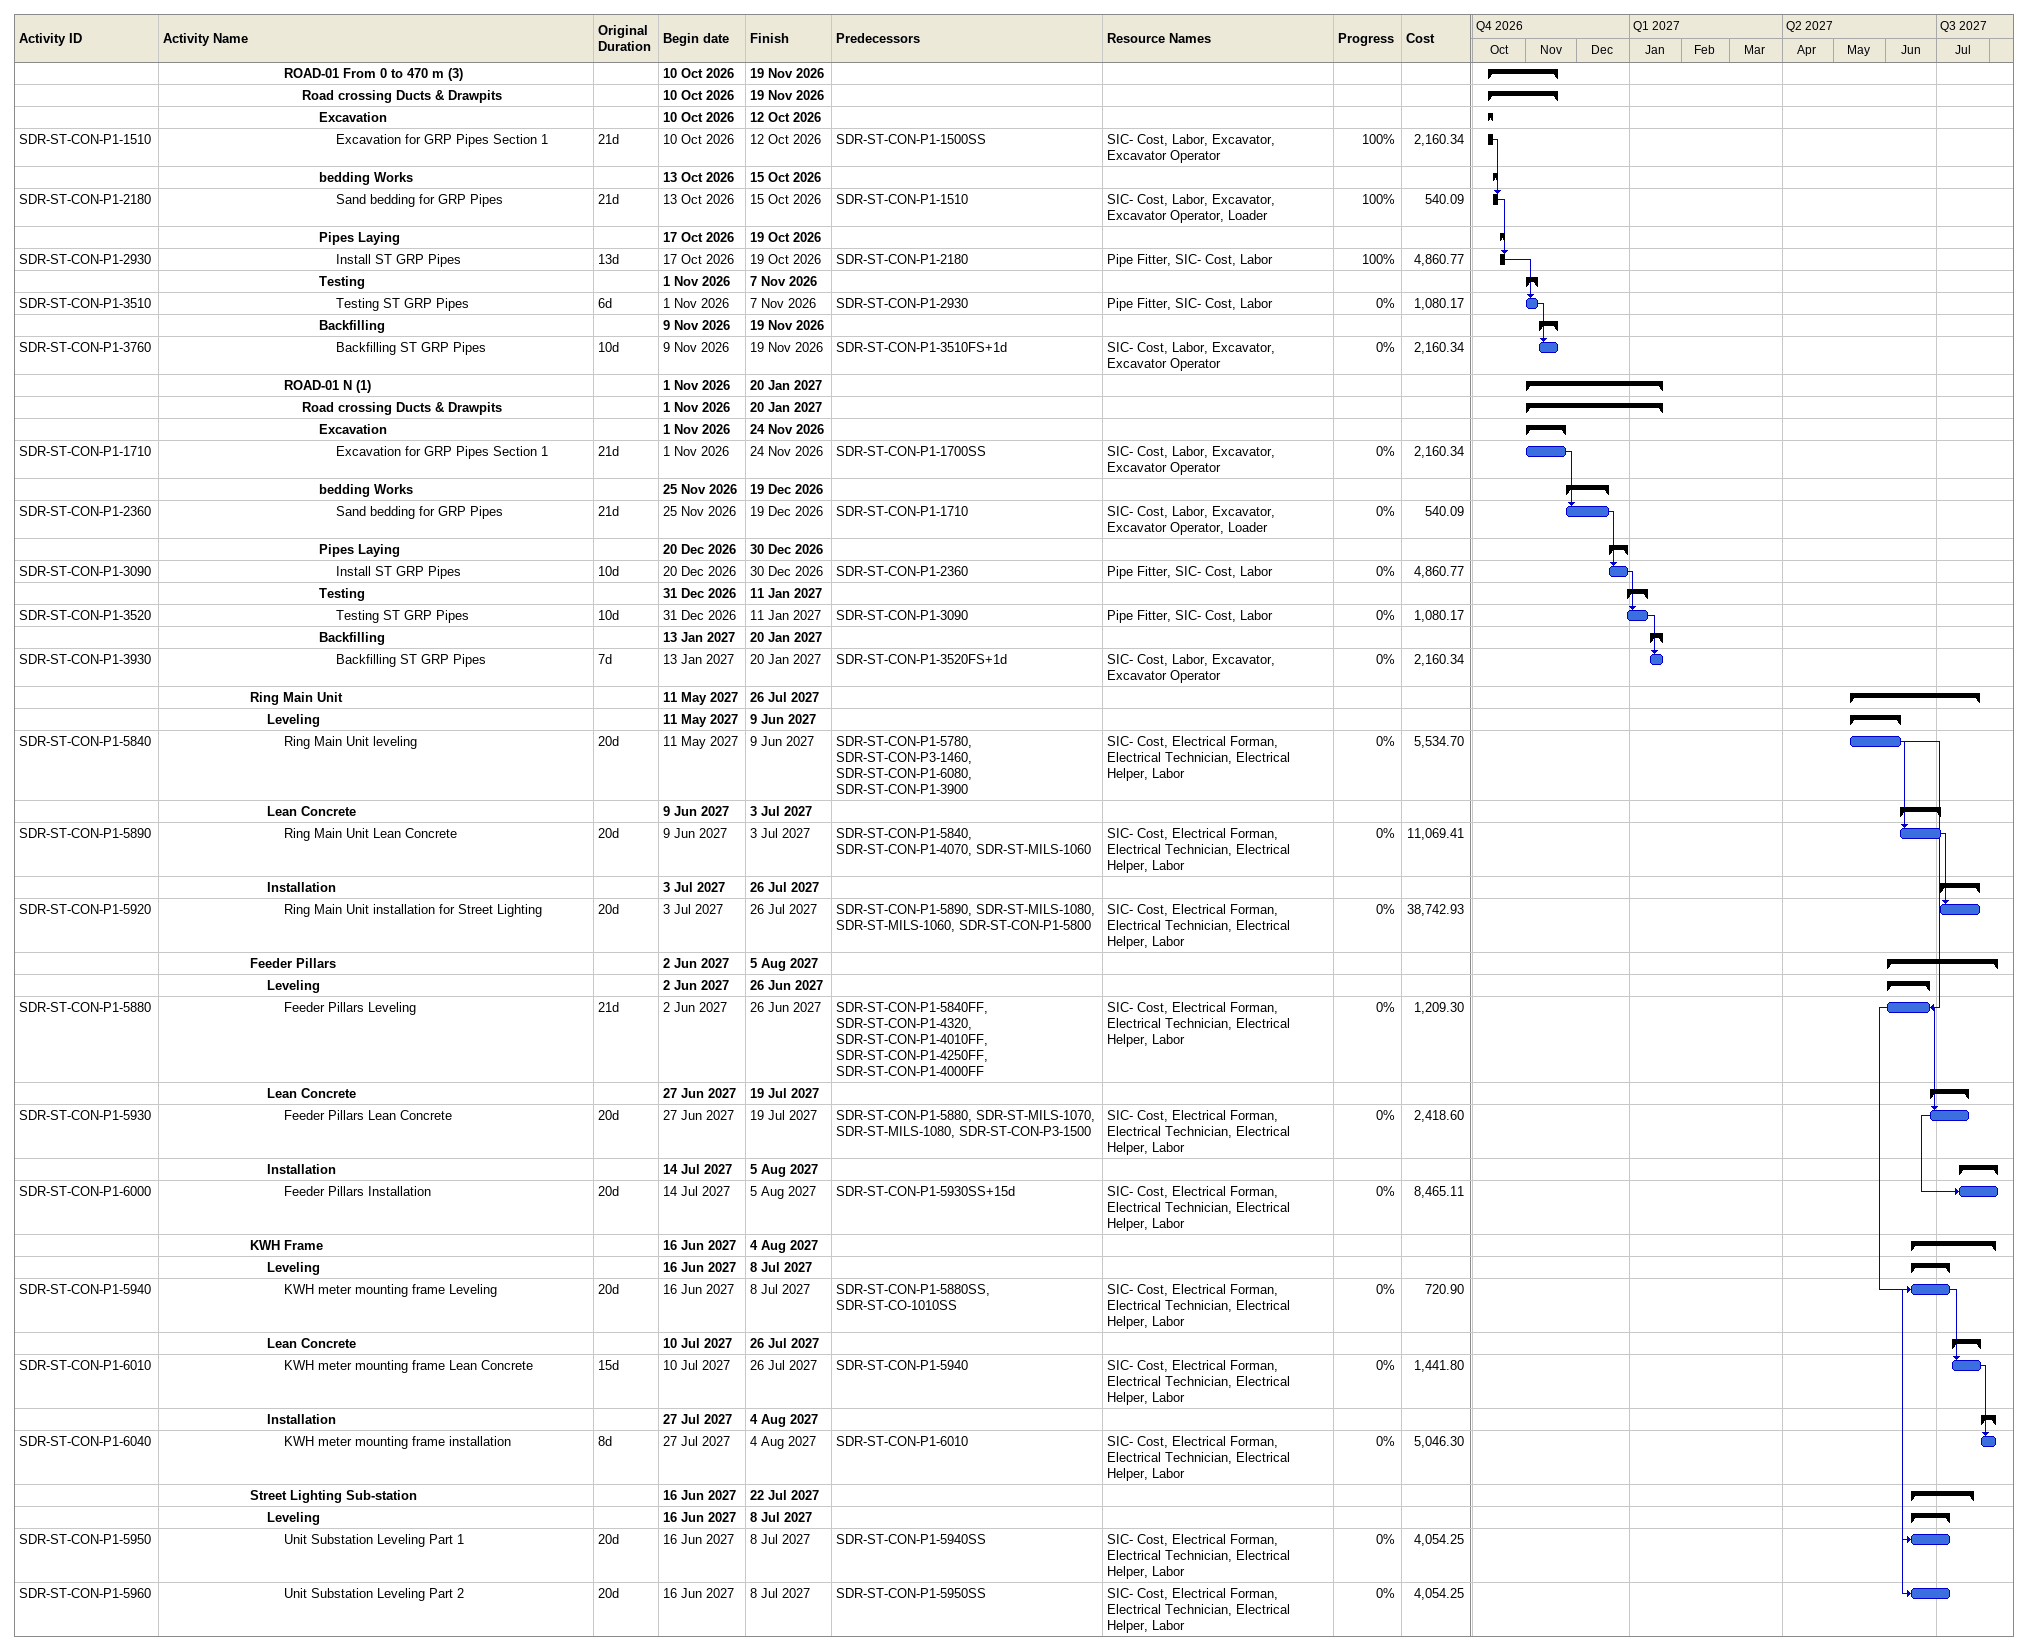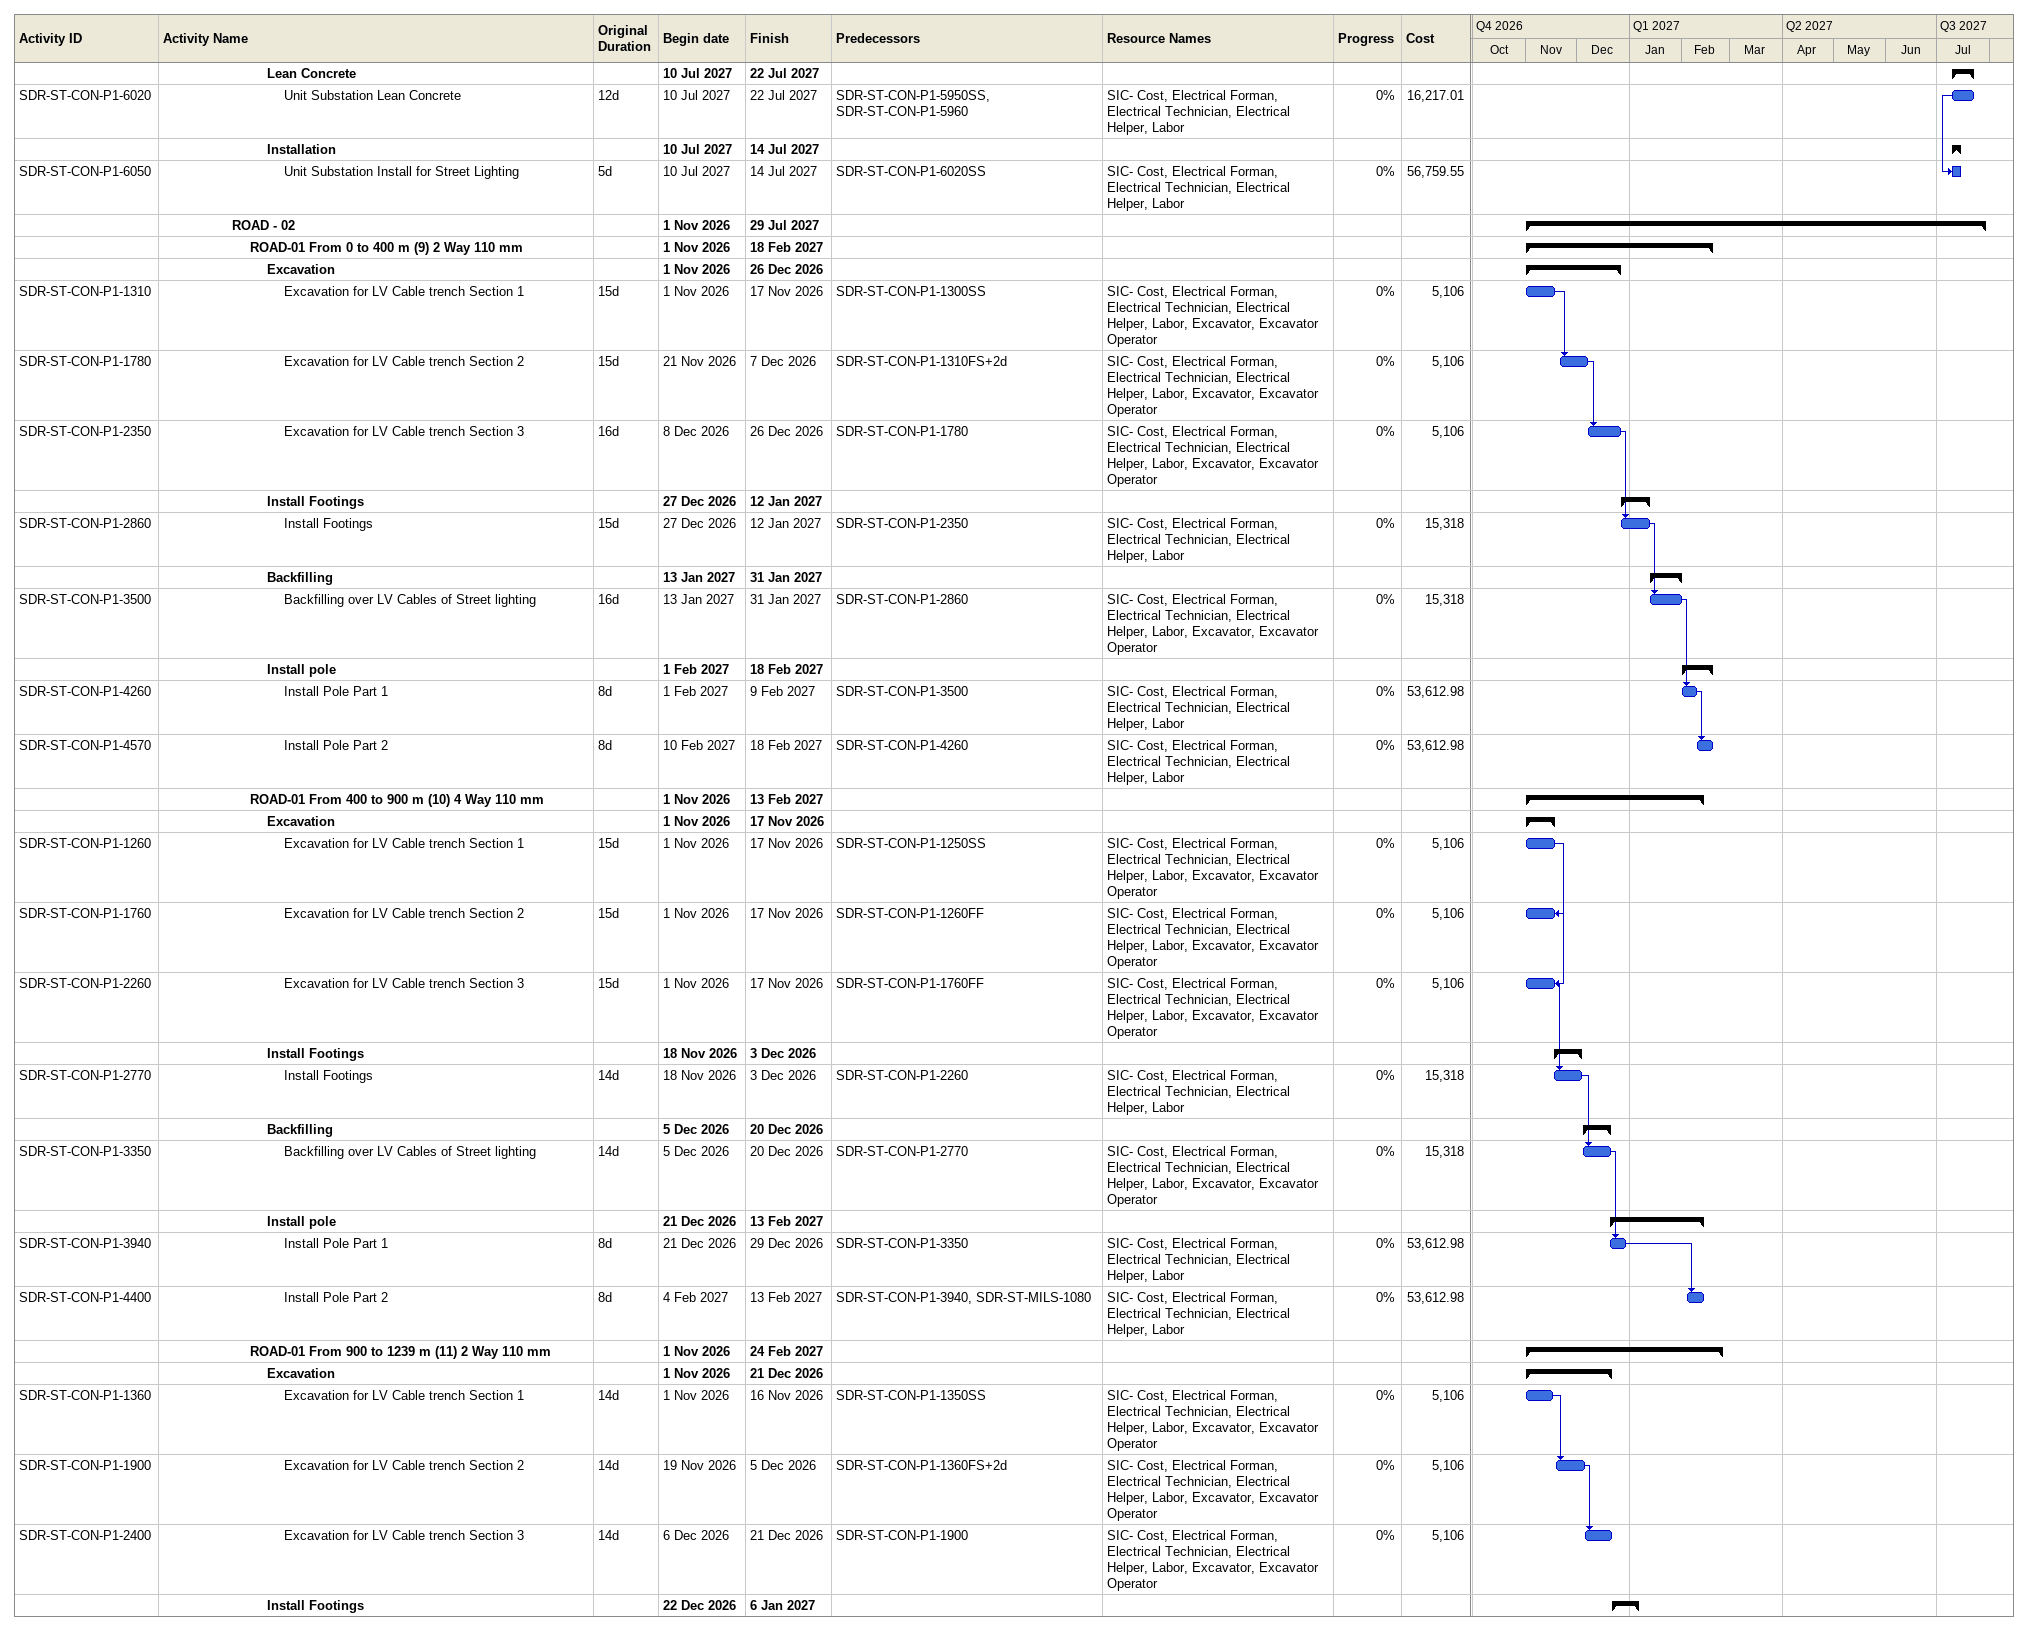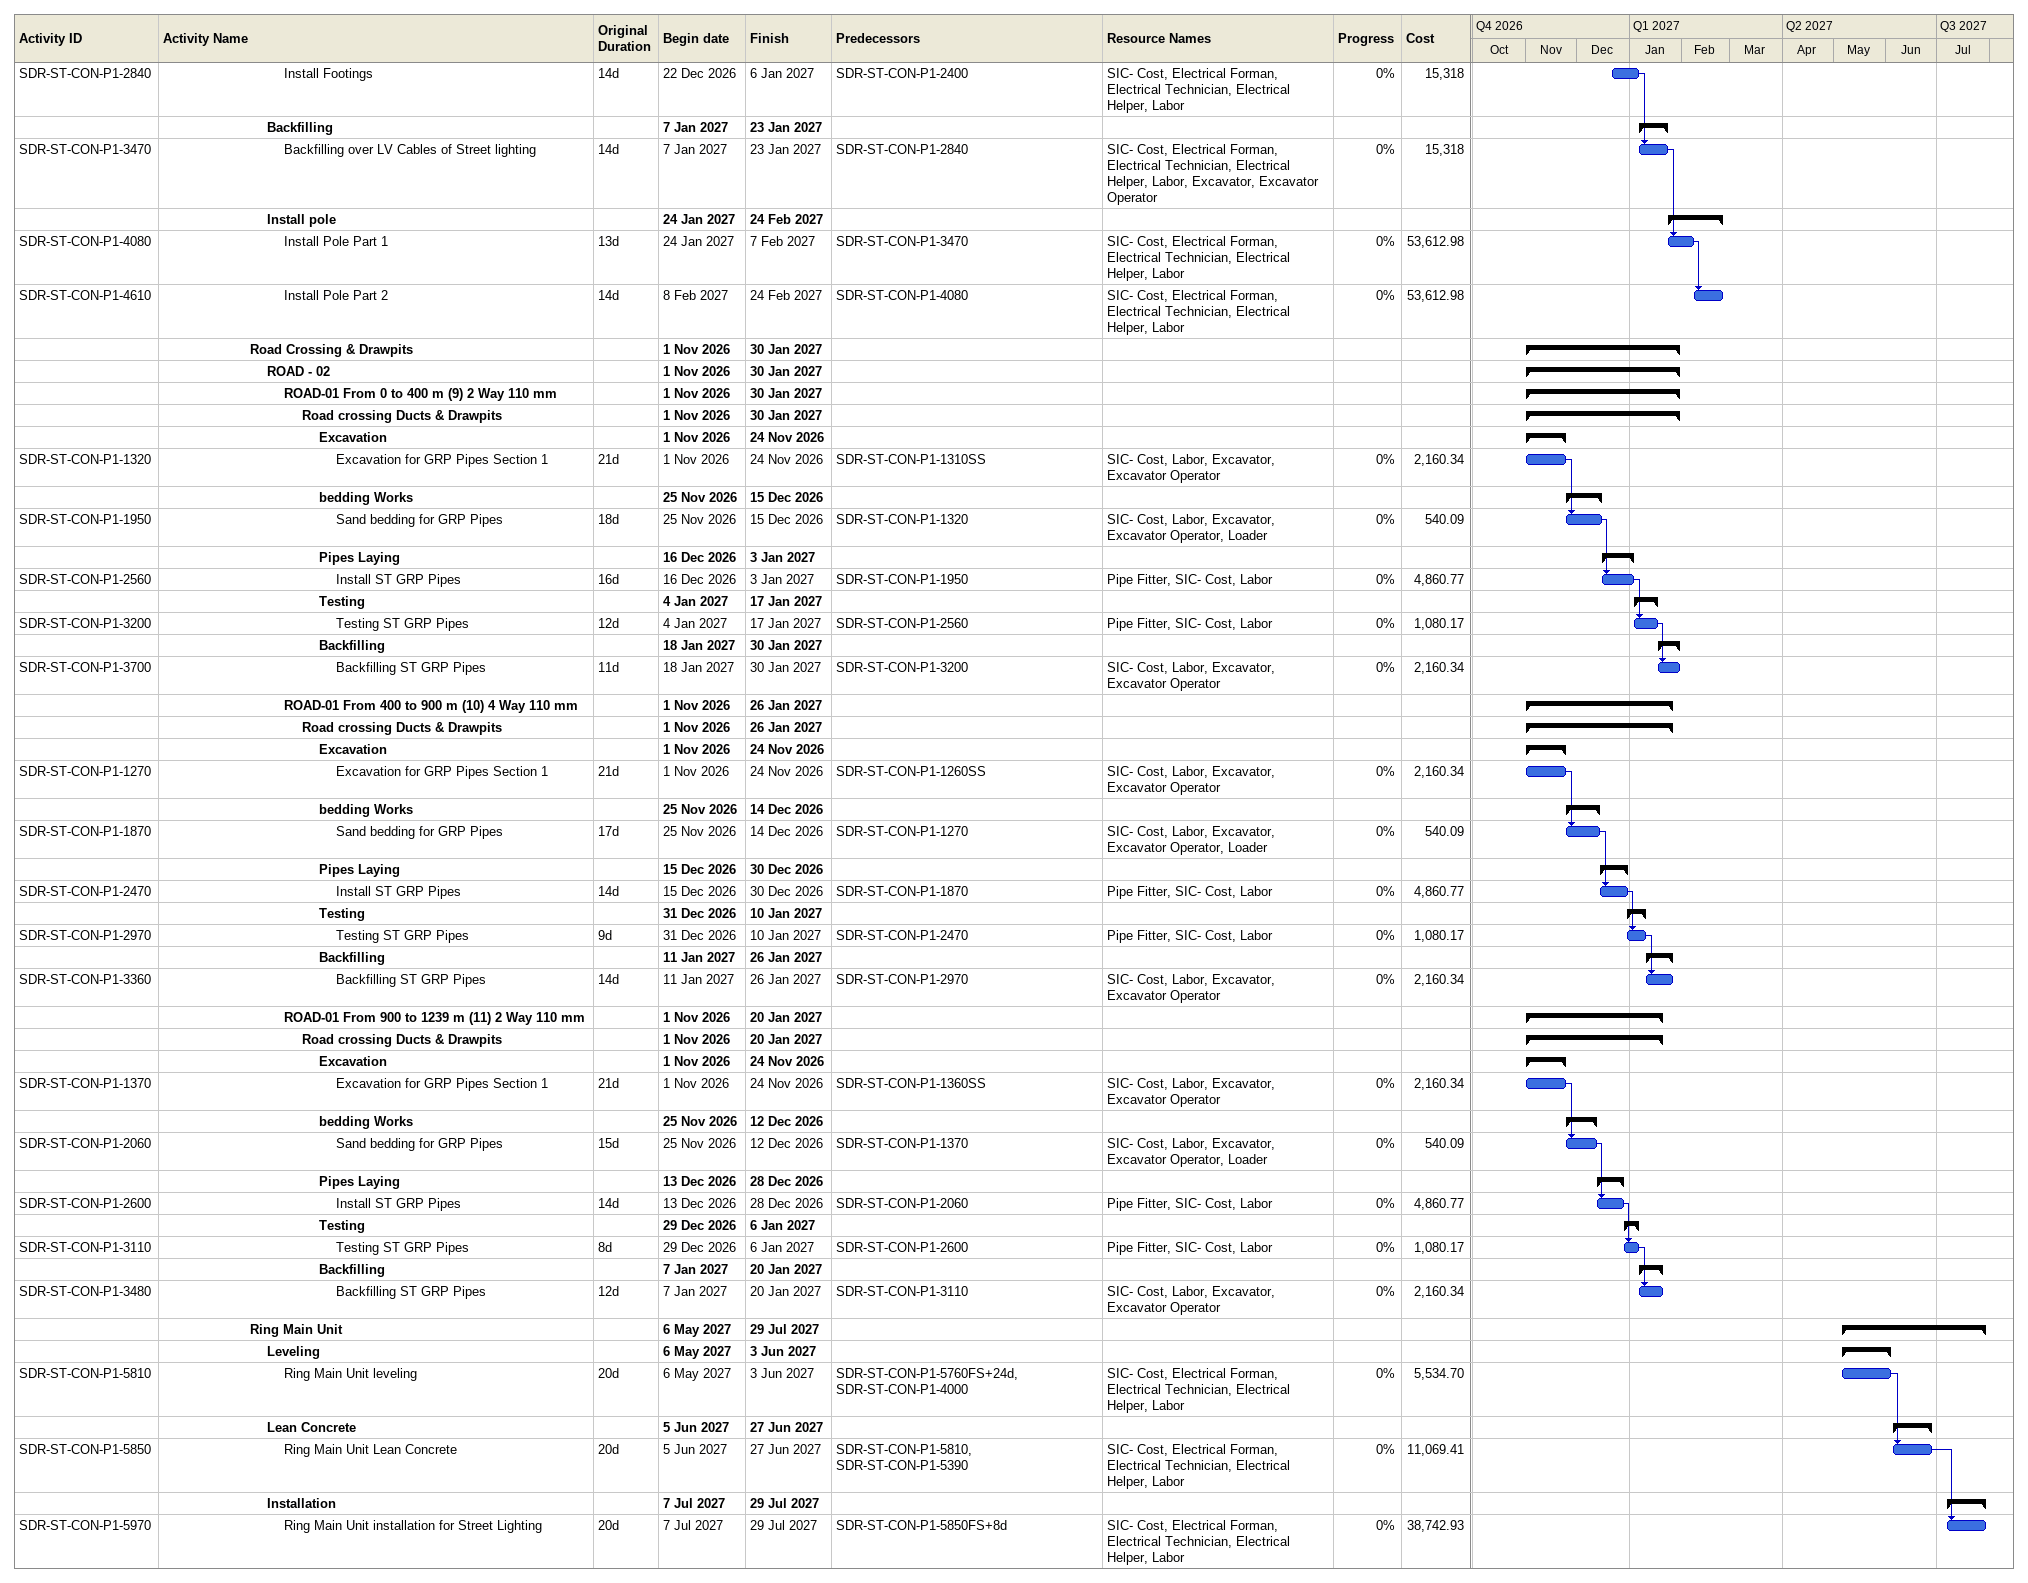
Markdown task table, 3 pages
| ID | Level | Task | Original duration | Start | Finish | Predecessors | Resources | % complete | Cost |
|---|---|---|---|---|---|---|---|---|---|
|  | 8 | **ROAD-01 From 0 to 470 m (3)** |  | 2026-10-10 | 2026-11-19 |  |  |  |  |
|  | 9 | **Road crossing Ducts & Drawpits** |  | 2026-10-10 | 2026-11-19 |  |  |  |  |
|  | 10 | **Excavation** |  | 2026-10-10 | 2026-10-12 |  |  |  |  |
| SDR-ST-CON-P1-1510 | 11 | Excavation for GRP Pipes Section 1 | 21d | 2026-10-10 | 2026-10-12 | SDR-ST-CON-P1-1500SS | SIC- Cost, Labor, Excavator, Excavator Operator | 100 | 2160.34 |
|  | 10 | **bedding Works** |  | 2026-10-13 | 2026-10-15 |  |  |  |  |
| SDR-ST-CON-P1-2180 | 11 | Sand bedding for GRP Pipes | 21d | 2026-10-13 | 2026-10-15 | SDR-ST-CON-P1-1510 | SIC- Cost, Labor, Excavator, Excavator Operator, Loader | 100 | 540.09 |
|  | 10 | **Pipes Laying** |  | 2026-10-17 | 2026-10-19 |  |  |  |  |
| SDR-ST-CON-P1-2930 | 11 | Install ST GRP Pipes | 13d | 2026-10-17 | 2026-10-19 | SDR-ST-CON-P1-2180 | Pipe Fitter, SIC- Cost, Labor | 100 | 4860.77 |
|  | 10 | **Testing** |  | 2026-11-01 | 2026-11-07 |  |  |  |  |
| SDR-ST-CON-P1-3510 | 11 | Testing ST GRP Pipes | 6d | 2026-11-01 | 2026-11-07 | SDR-ST-CON-P1-2930 | Pipe Fitter, SIC- Cost, Labor | 0 | 1080.17 |
|  | 10 | **Backfilling** |  | 2026-11-09 | 2026-11-19 |  |  |  |  |
| SDR-ST-CON-P1-3760 | 11 | Backfilling ST GRP Pipes | 10d | 2026-11-09 | 2026-11-19 | SDR-ST-CON-P1-3510FS+1d | SIC- Cost, Labor, Excavator, Excavator Operator | 0 | 2160.34 |
|  | 8 | **ROAD-01 N (1)** |  | 2026-11-01 | 2027-01-20 |  |  |  |  |
|  | 9 | **Road crossing Ducts & Drawpits** |  | 2026-11-01 | 2027-01-20 |  |  |  |  |
|  | 10 | **Excavation** |  | 2026-11-01 | 2026-11-24 |  |  |  |  |
| SDR-ST-CON-P1-1710 | 11 | Excavation for GRP Pipes Section 1 | 21d | 2026-11-01 | 2026-11-24 | SDR-ST-CON-P1-1700SS | SIC- Cost, Labor, Excavator, Excavator Operator | 0 | 2160.34 |
|  | 10 | **bedding Works** |  | 2026-11-25 | 2026-12-19 |  |  |  |  |
| SDR-ST-CON-P1-2360 | 11 | Sand bedding for GRP Pipes | 21d | 2026-11-25 | 2026-12-19 | SDR-ST-CON-P1-1710 | SIC- Cost, Labor, Excavator, Excavator Operator, Loader | 0 | 540.09 |
|  | 10 | **Pipes Laying** |  | 2026-12-20 | 2026-12-30 |  |  |  |  |
| SDR-ST-CON-P1-3090 | 11 | Install ST GRP Pipes | 10d | 2026-12-20 | 2026-12-30 | SDR-ST-CON-P1-2360 | Pipe Fitter, SIC- Cost, Labor | 0 | 4860.77 |
|  | 10 | **Testing** |  | 2026-12-31 | 2027-01-11 |  |  |  |  |
| SDR-ST-CON-P1-3520 | 11 | Testing ST GRP Pipes | 10d | 2026-12-31 | 2027-01-11 | SDR-ST-CON-P1-3090 | Pipe Fitter, SIC- Cost, Labor | 0 | 1080.17 |
|  | 10 | **Backfilling** |  | 2027-01-13 | 2027-01-20 |  |  |  |  |
| SDR-ST-CON-P1-3930 | 11 | Backfilling ST GRP Pipes | 7d | 2027-01-13 | 2027-01-20 | SDR-ST-CON-P1-3520FS+1d | SIC- Cost, Labor, Excavator, Excavator Operator | 0 | 2160.34 |
|  | 6 | **Ring Main Unit** |  | 2027-05-11 | 2027-07-26 |  |  |  |  |
|  | 7 | **Leveling** |  | 2027-05-11 | 2027-06-09 |  |  |  |  |
| SDR-ST-CON-P1-5840 | 8 | Ring Main Unit leveling | 20d | 2027-05-11 | 2027-06-09 | SDR-ST-CON-P1-5780, SDR-ST-CON-P3-1460, SDR-ST-CON-P1-6080, SDR-ST-CON-P1-3900 | SIC- Cost, Electrical Forman, Electrical Technician, Electrical Helper, Labor | 0 | 5534.70 |
|  | 7 | **Lean Concrete** |  | 2027-06-09 | 2027-07-03 |  |  |  |  |
| SDR-ST-CON-P1-5890 | 8 | Ring Main Unit Lean Concrete | 20d | 2027-06-09 | 2027-07-03 | SDR-ST-CON-P1-5840, SDR-ST-CON-P1-4070, SDR-ST-MILS-1060 | SIC- Cost, Electrical Forman, Electrical Technician, Electrical Helper, Labor | 0 | 11069.41 |
|  | 7 | **Installation** |  | 2027-07-03 | 2027-07-26 |  |  |  |  |
| SDR-ST-CON-P1-5920 | 8 | Ring Main Unit installation for Street Lighting | 20d | 2027-07-03 | 2027-07-26 | SDR-ST-CON-P1-5890, SDR-ST-MILS-1080, SDR-ST-MILS-1060, SDR-ST-CON-P1-5800 | SIC- Cost, Electrical Forman, Electrical Technician, Electrical Helper, Labor | 0 | 38742.93 |
|  | 6 | **Feeder Pillars** |  | 2027-06-02 | 2027-08-05 |  |  |  |  |
|  | 7 | **Leveling** |  | 2027-06-02 | 2027-06-26 |  |  |  |  |
| SDR-ST-CON-P1-5880 | 8 | Feeder Pillars Leveling | 21d | 2027-06-02 | 2027-06-26 | SDR-ST-CON-P1-5840FF, SDR-ST-CON-P1-4320, SDR-ST-CON-P1-4010FF, SDR-ST-CON-P1-4250FF, SDR-ST-CON-P1-4000FF | SIC- Cost, Electrical Forman, Electrical Technician, Electrical Helper, Labor | 0 | 1209.30 |
|  | 7 | **Lean Concrete** |  | 2027-06-27 | 2027-07-19 |  |  |  |  |
| SDR-ST-CON-P1-5930 | 8 | Feeder Pillars Lean Concrete | 20d | 2027-06-27 | 2027-07-19 | SDR-ST-CON-P1-5880, SDR-ST-MILS-1070, SDR-ST-MILS-1080, SDR-ST-CON-P3-1500 | SIC- Cost, Electrical Forman, Electrical Technician, Electrical Helper, Labor | 0 | 2418.60 |
|  | 7 | **Installation** |  | 2027-07-14 | 2027-08-05 |  |  |  |  |
| SDR-ST-CON-P1-6000 | 8 | Feeder Pillars Installation | 20d | 2027-07-14 | 2027-08-05 | SDR-ST-CON-P1-5930SS+15d | SIC- Cost, Electrical Forman, Electrical Technician, Electrical Helper, Labor | 0 | 8465.11 |
|  | 6 | **KWH Frame** |  | 2027-06-16 | 2027-08-04 |  |  |  |  |
|  | 7 | **Leveling** |  | 2027-06-16 | 2027-07-08 |  |  |  |  |
| SDR-ST-CON-P1-5940 | 8 | KWH meter mounting frame Leveling | 20d | 2027-06-16 | 2027-07-08 | SDR-ST-CON-P1-5880SS, SDR-ST-CO-1010SS | SIC- Cost, Electrical Forman, Electrical Technician, Electrical Helper, Labor | 0 | 720.90 |
|  | 7 | **Lean Concrete** |  | 2027-07-10 | 2027-07-26 |  |  |  |  |
| SDR-ST-CON-P1-6010 | 8 | KWH meter mounting frame Lean Concrete | 15d | 2027-07-10 | 2027-07-26 | SDR-ST-CON-P1-5940 | SIC- Cost, Electrical Forman, Electrical Technician, Electrical Helper, Labor | 0 | 1441.80 |
|  | 7 | **Installation** |  | 2027-07-27 | 2027-08-04 |  |  |  |  |
| SDR-ST-CON-P1-6040 | 8 | KWH meter mounting frame installation | 8d | 2027-07-27 | 2027-08-04 | SDR-ST-CON-P1-6010 | SIC- Cost, Electrical Forman, Electrical Technician, Electrical Helper, Labor | 0 | 5046.30 |
|  | 6 | **Street Lighting Sub-station** |  | 2027-06-16 | 2027-07-22 |  |  |  |  |
|  | 7 | **Leveling** |  | 2027-06-16 | 2027-07-08 |  |  |  |  |
| SDR-ST-CON-P1-5950 | 8 | Unit Substation Leveling Part 1 | 20d | 2027-06-16 | 2027-07-08 | SDR-ST-CON-P1-5940SS | SIC- Cost, Electrical Forman, Electrical Technician, Electrical Helper, Labor | 0 | 4054.25 |
| SDR-ST-CON-P1-5960 | 8 | Unit Substation Leveling Part 2 | 20d | 2027-06-16 | 2027-07-08 | SDR-ST-CON-P1-5950SS | SIC- Cost, Electrical Forman, Electrical Technician, Electrical Helper, Labor | 0 | 4054.25 |
|  | 7 | **Lean Concrete** |  | 2027-07-10 | 2027-07-22 |  |  |  |  |
| SDR-ST-CON-P1-6020 | 8 | Unit Substation Lean Concrete | 12d | 2027-07-10 | 2027-07-22 | SDR-ST-CON-P1-5950SS, SDR-ST-CON-P1-5960 | SIC- Cost, Electrical Forman, Electrical Technician, Electrical Helper, Labor | 0 | 16217.01 |
|  | 7 | **Installation** |  | 2027-07-10 | 2027-07-14 |  |  |  |  |
| SDR-ST-CON-P1-6050 | 8 | Unit Substation Install for Street Lighting | 5d | 2027-07-10 | 2027-07-14 | SDR-ST-CON-P1-6020SS | SIC- Cost, Electrical Forman, Electrical Technician, Electrical Helper, Labor | 0 | 56759.55 |
|  | 5 | **ROAD - 02** |  | 2026-11-01 | 2027-07-29 |  |  |  |  |
|  | 6 | **ROAD-01 From 0 to 400 m (9) 2 Way 110 mm** |  | 2026-11-01 | 2027-02-18 |  |  |  |  |
|  | 7 | **Excavation** |  | 2026-11-01 | 2026-12-26 |  |  |  |  |
| SDR-ST-CON-P1-1310 | 8 | Excavation for LV Cable trench Section 1 | 15d | 2026-11-01 | 2026-11-17 | SDR-ST-CON-P1-1300SS | SIC- Cost, Electrical Forman, Electrical Technician, Electrical Helper, Labor, Excavator, Excavator Operator | 0 | 5106 |
| SDR-ST-CON-P1-1780 | 8 | Excavation for LV Cable trench Section 2 | 15d | 2026-11-21 | 2026-12-07 | SDR-ST-CON-P1-1310FS+2d | SIC- Cost, Electrical Forman, Electrical Technician, Electrical Helper, Labor, Excavator, Excavator Operator | 0 | 5106 |
| SDR-ST-CON-P1-2350 | 8 | Excavation for LV Cable trench Section 3 | 16d | 2026-12-08 | 2026-12-26 | SDR-ST-CON-P1-1780 | SIC- Cost, Electrical Forman, Electrical Technician, Electrical Helper, Labor, Excavator, Excavator Operator | 0 | 5106 |
|  | 7 | **Install Footings** |  | 2026-12-27 | 2027-01-12 |  |  |  |  |
| SDR-ST-CON-P1-2860 | 8 | Install Footings | 15d | 2026-12-27 | 2027-01-12 | SDR-ST-CON-P1-2350 | SIC- Cost, Electrical Forman, Electrical Technician, Electrical Helper, Labor | 0 | 15318 |
|  | 7 | **Backfilling** |  | 2027-01-13 | 2027-01-31 |  |  |  |  |
| SDR-ST-CON-P1-3500 | 8 | Backfilling over LV Cables of Street lighting | 16d | 2027-01-13 | 2027-01-31 | SDR-ST-CON-P1-2860 | SIC- Cost, Electrical Forman, Electrical Technician, Electrical Helper, Labor, Excavator, Excavator Operator | 0 | 15318 |
|  | 7 | **Install pole** |  | 2027-02-01 | 2027-02-18 |  |  |  |  |
| SDR-ST-CON-P1-4260 | 8 | Install Pole Part 1 | 8d | 2027-02-01 | 2027-02-09 | SDR-ST-CON-P1-3500 | SIC- Cost, Electrical Forman, Electrical Technician, Electrical Helper, Labor | 0 | 53612.98 |
| SDR-ST-CON-P1-4570 | 8 | Install Pole Part 2 | 8d | 2027-02-10 | 2027-02-18 | SDR-ST-CON-P1-4260 | SIC- Cost, Electrical Forman, Electrical Technician, Electrical Helper, Labor | 0 | 53612.98 |
|  | 6 | **ROAD-01 From 400 to 900 m (10) 4 Way 110 mm** |  | 2026-11-01 | 2027-02-13 |  |  |  |  |
|  | 7 | **Excavation** |  | 2026-11-01 | 2026-11-17 |  |  |  |  |
| SDR-ST-CON-P1-1260 | 8 | Excavation for LV Cable trench Section 1 | 15d | 2026-11-01 | 2026-11-17 | SDR-ST-CON-P1-1250SS | SIC- Cost, Electrical Forman, Electrical Technician, Electrical Helper, Labor, Excavator, Excavator Operator | 0 | 5106 |
| SDR-ST-CON-P1-1760 | 8 | Excavation for LV Cable trench Section 2 | 15d | 2026-11-01 | 2026-11-17 | SDR-ST-CON-P1-1260FF | SIC- Cost, Electrical Forman, Electrical Technician, Electrical Helper, Labor, Excavator, Excavator Operator | 0 | 5106 |
| SDR-ST-CON-P1-2260 | 8 | Excavation for LV Cable trench Section 3 | 15d | 2026-11-01 | 2026-11-17 | SDR-ST-CON-P1-1760FF | SIC- Cost, Electrical Forman, Electrical Technician, Electrical Helper, Labor, Excavator, Excavator Operator | 0 | 5106 |
|  | 7 | **Install Footings** |  | 2026-11-18 | 2026-12-03 |  |  |  |  |
| SDR-ST-CON-P1-2770 | 8 | Install Footings | 14d | 2026-11-18 | 2026-12-03 | SDR-ST-CON-P1-2260 | SIC- Cost, Electrical Forman, Electrical Technician, Electrical Helper, Labor | 0 | 15318 |
|  | 7 | **Backfilling** |  | 2026-12-05 | 2026-12-20 |  |  |  |  |
| SDR-ST-CON-P1-3350 | 8 | Backfilling over LV Cables of Street lighting | 14d | 2026-12-05 | 2026-12-20 | SDR-ST-CON-P1-2770 | SIC- Cost, Electrical Forman, Electrical Technician, Electrical Helper, Labor, Excavator, Excavator Operator | 0 | 15318 |
|  | 7 | **Install pole** |  | 2026-12-21 | 2027-02-13 |  |  |  |  |
| SDR-ST-CON-P1-3940 | 8 | Install Pole Part 1 | 8d | 2026-12-21 | 2026-12-29 | SDR-ST-CON-P1-3350 | SIC- Cost, Electrical Forman, Electrical Technician, Electrical Helper, Labor | 0 | 53612.98 |
| SDR-ST-CON-P1-4400 | 8 | Install Pole Part 2 | 8d | 2027-02-04 | 2027-02-13 | SDR-ST-CON-P1-3940, SDR-ST-MILS-1080 | SIC- Cost, Electrical Forman, Electrical Technician, Electrical Helper, Labor | 0 | 53612.98 |
|  | 6 | **ROAD-01 From 900 to 1239 m (11) 2 Way 110 mm** |  | 2026-11-01 | 2027-02-24 |  |  |  |  |
|  | 7 | **Excavation** |  | 2026-11-01 | 2026-12-21 |  |  |  |  |
| SDR-ST-CON-P1-1360 | 8 | Excavation for LV Cable trench Section 1 | 14d | 2026-11-01 | 2026-11-16 | SDR-ST-CON-P1-1350SS | SIC- Cost, Electrical Forman, Electrical Technician, Electrical Helper, Labor, Excavator, Excavator Operator | 0 | 5106 |
| SDR-ST-CON-P1-1900 | 8 | Excavation for LV Cable trench Section 2 | 14d | 2026-11-19 | 2026-12-05 | SDR-ST-CON-P1-1360FS+2d | SIC- Cost, Electrical Forman, Electrical Technician, Electrical Helper, Labor, Excavator, Excavator Operator | 0 | 5106 |
| SDR-ST-CON-P1-2400 | 8 | Excavation for LV Cable trench Section 3 | 14d | 2026-12-06 | 2026-12-21 | SDR-ST-CON-P1-1900 | SIC- Cost, Electrical Forman, Electrical Technician, Electrical Helper, Labor, Excavator, Excavator Operator | 0 | 5106 |
|  | 7 | **Install Footings** |  | 2026-12-22 | 2027-01-06 |  |  |  |  |
| SDR-ST-CON-P1-2840 | 8 | Install Footings | 14d | 2026-12-22 | 2027-01-06 | SDR-ST-CON-P1-2400 | SIC- Cost, Electrical Forman, Electrical Technician, Electrical Helper, Labor | 0 | 15318 |
|  | 7 | **Backfilling** |  | 2027-01-07 | 2027-01-23 |  |  |  |  |
| SDR-ST-CON-P1-3470 | 8 | Backfilling over LV Cables of Street lighting | 14d | 2027-01-07 | 2027-01-23 | SDR-ST-CON-P1-2840 | SIC- Cost, Electrical Forman, Electrical Technician, Electrical Helper, Labor, Excavator, Excavator Operator | 0 | 15318 |
|  | 7 | **Install pole** |  | 2027-01-24 | 2027-02-24 |  |  |  |  |
| SDR-ST-CON-P1-4080 | 8 | Install Pole Part 1 | 13d | 2027-01-24 | 2027-02-07 | SDR-ST-CON-P1-3470 | SIC- Cost, Electrical Forman, Electrical Technician, Electrical Helper, Labor | 0 | 53612.98 |
| SDR-ST-CON-P1-4610 | 8 | Install Pole Part 2 | 14d | 2027-02-08 | 2027-02-24 | SDR-ST-CON-P1-4080 | SIC- Cost, Electrical Forman, Electrical Technician, Electrical Helper, Labor | 0 | 53612.98 |
|  | 6 | **Road Crossing & Drawpits** |  | 2026-11-01 | 2027-01-30 |  |  |  |  |
|  | 7 | **ROAD - 02** |  | 2026-11-01 | 2027-01-30 |  |  |  |  |
|  | 8 | **ROAD-01 From 0 to 400 m (9) 2 Way 110 mm** |  | 2026-11-01 | 2027-01-30 |  |  |  |  |
|  | 9 | **Road crossing Ducts & Drawpits** |  | 2026-11-01 | 2027-01-30 |  |  |  |  |
|  | 10 | **Excavation** |  | 2026-11-01 | 2026-11-24 |  |  |  |  |
| SDR-ST-CON-P1-1320 | 11 | Excavation for GRP Pipes Section 1 | 21d | 2026-11-01 | 2026-11-24 | SDR-ST-CON-P1-1310SS | SIC- Cost, Labor, Excavator, Excavator Operator | 0 | 2160.34 |
|  | 10 | **bedding Works** |  | 2026-11-25 | 2026-12-15 |  |  |  |  |
| SDR-ST-CON-P1-1950 | 11 | Sand bedding for GRP Pipes | 18d | 2026-11-25 | 2026-12-15 | SDR-ST-CON-P1-1320 | SIC- Cost, Labor, Excavator, Excavator Operator, Loader | 0 | 540.09 |
|  | 10 | **Pipes Laying** |  | 2026-12-16 | 2027-01-03 |  |  |  |  |
| SDR-ST-CON-P1-2560 | 11 | Install ST GRP Pipes | 16d | 2026-12-16 | 2027-01-03 | SDR-ST-CON-P1-1950 | Pipe Fitter, SIC- Cost, Labor | 0 | 4860.77 |
|  | 10 | **Testing** |  | 2027-01-04 | 2027-01-17 |  |  |  |  |
| SDR-ST-CON-P1-3200 | 11 | Testing ST GRP Pipes | 12d | 2027-01-04 | 2027-01-17 | SDR-ST-CON-P1-2560 | Pipe Fitter, SIC- Cost, Labor | 0 | 1080.17 |
|  | 10 | **Backfilling** |  | 2027-01-18 | 2027-01-30 |  |  |  |  |
| SDR-ST-CON-P1-3700 | 11 | Backfilling ST GRP Pipes | 11d | 2027-01-18 | 2027-01-30 | SDR-ST-CON-P1-3200 | SIC- Cost, Labor, Excavator, Excavator Operator | 0 | 2160.34 |
|  | 8 | **ROAD-01 From 400 to 900 m (10) 4 Way 110 mm** |  | 2026-11-01 | 2027-01-26 |  |  |  |  |
|  | 9 | **Road crossing Ducts & Drawpits** |  | 2026-11-01 | 2027-01-26 |  |  |  |  |
|  | 10 | **Excavation** |  | 2026-11-01 | 2026-11-24 |  |  |  |  |
| SDR-ST-CON-P1-1270 | 11 | Excavation for GRP Pipes Section 1 | 21d | 2026-11-01 | 2026-11-24 | SDR-ST-CON-P1-1260SS | SIC- Cost, Labor, Excavator, Excavator Operator | 0 | 2160.34 |
|  | 10 | **bedding Works** |  | 2026-11-25 | 2026-12-14 |  |  |  |  |
| SDR-ST-CON-P1-1870 | 11 | Sand bedding for GRP Pipes | 17d | 2026-11-25 | 2026-12-14 | SDR-ST-CON-P1-1270 | SIC- Cost, Labor, Excavator, Excavator Operator, Loader | 0 | 540.09 |
|  | 10 | **Pipes Laying** |  | 2026-12-15 | 2026-12-30 |  |  |  |  |
| SDR-ST-CON-P1-2470 | 11 | Install ST GRP Pipes | 14d | 2026-12-15 | 2026-12-30 | SDR-ST-CON-P1-1870 | Pipe Fitter, SIC- Cost, Labor | 0 | 4860.77 |
|  | 10 | **Testing** |  | 2026-12-31 | 2027-01-10 |  |  |  |  |
| SDR-ST-CON-P1-2970 | 11 | Testing ST GRP Pipes | 9d | 2026-12-31 | 2027-01-10 | SDR-ST-CON-P1-2470 | Pipe Fitter, SIC- Cost, Labor | 0 | 1080.17 |
|  | 10 | **Backfilling** |  | 2027-01-11 | 2027-01-26 |  |  |  |  |
| SDR-ST-CON-P1-3360 | 11 | Backfilling ST GRP Pipes | 14d | 2027-01-11 | 2027-01-26 | SDR-ST-CON-P1-2970 | SIC- Cost, Labor, Excavator, Excavator Operator | 0 | 2160.34 |
|  | 8 | **ROAD-01 From 900 to 1239 m (11) 2 Way 110 mm** |  | 2026-11-01 | 2027-01-20 |  |  |  |  |
|  | 9 | **Road crossing Ducts & Drawpits** |  | 2026-11-01 | 2027-01-20 |  |  |  |  |
|  | 10 | **Excavation** |  | 2026-11-01 | 2026-11-24 |  |  |  |  |
| SDR-ST-CON-P1-1370 | 11 | Excavation for GRP Pipes Section 1 | 21d | 2026-11-01 | 2026-11-24 | SDR-ST-CON-P1-1360SS | SIC- Cost, Labor, Excavator, Excavator Operator | 0 | 2160.34 |
|  | 10 | **bedding Works** |  | 2026-11-25 | 2026-12-12 |  |  |  |  |
| SDR-ST-CON-P1-2060 | 11 | Sand bedding for GRP Pipes | 15d | 2026-11-25 | 2026-12-12 | SDR-ST-CON-P1-1370 | SIC- Cost, Labor, Excavator, Excavator Operator, Loader | 0 | 540.09 |
|  | 10 | **Pipes Laying** |  | 2026-12-13 | 2026-12-28 |  |  |  |  |
| SDR-ST-CON-P1-2600 | 11 | Install ST GRP Pipes | 14d | 2026-12-13 | 2026-12-28 | SDR-ST-CON-P1-2060 | Pipe Fitter, SIC- Cost, Labor | 0 | 4860.77 |
|  | 10 | **Testing** |  | 2026-12-29 | 2027-01-06 |  |  |  |  |
| SDR-ST-CON-P1-3110 | 11 | Testing ST GRP Pipes | 8d | 2026-12-29 | 2027-01-06 | SDR-ST-CON-P1-2600 | Pipe Fitter, SIC- Cost, Labor | 0 | 1080.17 |
|  | 10 | **Backfilling** |  | 2027-01-07 | 2027-01-20 |  |  |  |  |
| SDR-ST-CON-P1-3480 | 11 | Backfilling ST GRP Pipes | 12d | 2027-01-07 | 2027-01-20 | SDR-ST-CON-P1-3110 | SIC- Cost, Labor, Excavator, Excavator Operator | 0 | 2160.34 |
|  | 6 | **Ring Main Unit** |  | 2027-05-06 | 2027-07-29 |  |  |  |  |
|  | 7 | **Leveling** |  | 2027-05-06 | 2027-06-03 |  |  |  |  |
| SDR-ST-CON-P1-5810 | 8 | Ring Main Unit leveling | 20d | 2027-05-06 | 2027-06-03 | SDR-ST-CON-P1-5760FS+24d, SDR-ST-CON-P1-4000 | SIC- Cost, Electrical Forman, Electrical Technician, Electrical Helper, Labor | 0 | 5534.70 |
|  | 7 | **Lean Concrete** |  | 2027-06-05 | 2027-06-27 |  |  |  |  |
| SDR-ST-CON-P1-5850 | 8 | Ring Main Unit Lean Concrete | 20d | 2027-06-05 | 2027-06-27 | SDR-ST-CON-P1-5810, SDR-ST-CON-P1-5390 | SIC- Cost, Electrical Forman, Electrical Technician, Electrical Helper, Labor | 0 | 11069.41 |
|  | 7 | **Installation** |  | 2027-07-07 | 2027-07-29 |  |  |  |  |
| SDR-ST-CON-P1-5970 | 8 | Ring Main Unit installation for Street Lighting | 20d | 2027-07-07 | 2027-07-29 | SDR-ST-CON-P1-5850FS+8d | SIC- Cost, Electrical Forman, Electrical Technician, Electrical Helper, Labor | 0 | 38742.93 |
